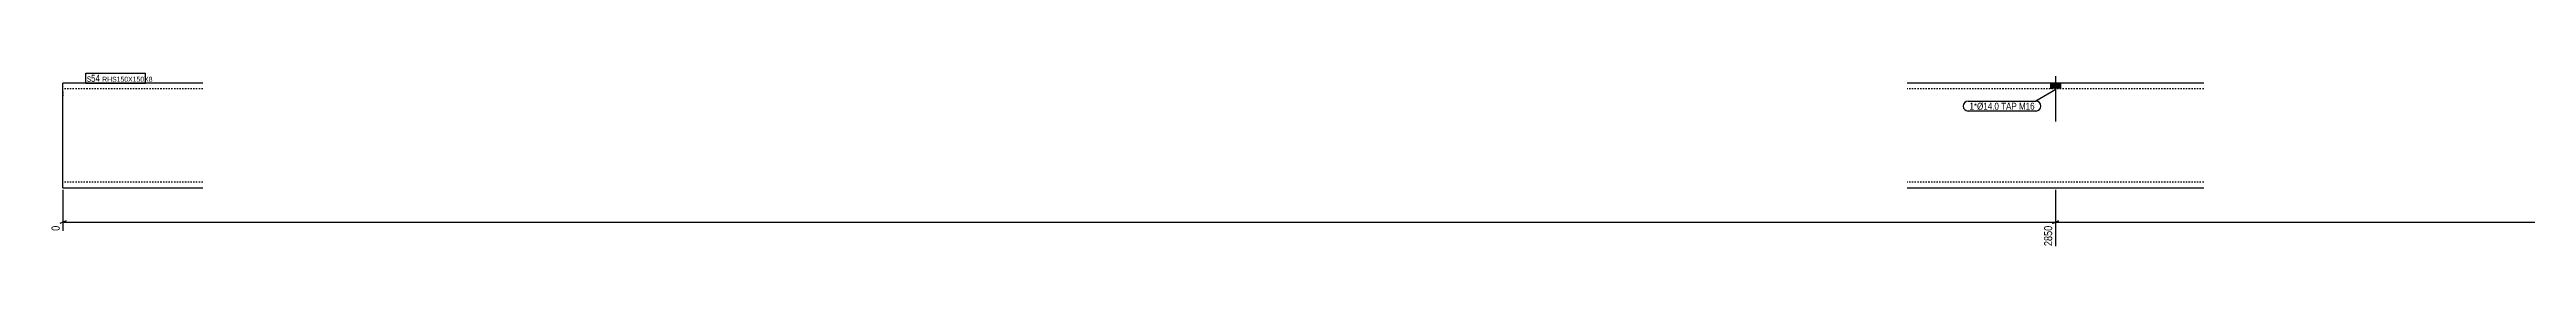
# Model space of a CAD drawing. Header units: millimetres. Extents: x 7 to 20356, y 7 to 257.
# Drawn here: x 7 to 3549, y 7 to 257 of the extents above; entities that cross this region are included whole.
import ezdxf

# ---------------------------------------------------------------- set-up
doc = ezdxf.new("R2010")
doc.units = ezdxf.units.MM
doc.linetypes.add('DXK_LINE_DOT2', pattern=[3.9198, 1.9599, -1.9599])
for name, color, linetype in [('MÅLSÆTNING', 7, 'Continuous'), ('STÅL', 7, 'Continuous'), ('TEKST', 7, 'Continuous')]:
    doc.layers.add(name, color=color, linetype=linetype)
doc.styles.add('Arial Narrow', font='ARIALN.TTF', dxfattribs={"height": 0.2})

msp = doc.modelspace()

# ---------------------------------------------------------------- hatches: boundary and pattern name
at = {"layer": 'STÅL', "linetype": 'Continuous'}
msp.add_hatch(color=3, dxfattribs=at).paths.add_polyline_path([(2882.8, 242.7), (2868.8, 242.7), (2868.8, 234.7), (2882.8, 234.7)])

# ---------------------------------------------------------------- linework, layer by layer
at = {"layer": 'MÅLSÆTNING', "color": 7, "linetype": 'Continuous'}
for p, q in [((25.8, 89.7), (25.8, 30.9)), ((2875.8, 89.7), (2875.8, 9)), ((2875.8, 89.7), (2875.8, 9)), ((30.3, 45.2), (21.3, 41.6)), ((25.8, 43.4), (2875.8, 43.4)), ((2880.3, 45.2), (2871.3, 41.6)), ((2871.3, 41.6), (2880.3, 45.2)), ((2875.8, 43.4), (7087.7, 43.4))]:
    msp.add_line(p, q, dxfattribs=at)
at = {"layer": 'STÅL', "color": 3, "linetype": 'Continuous'}
for p, q in [((2875.8, 252.7), (2875.8, 187.7)), ((2868.8, 242.7), (2868.8, 234.7)), ((2882.8, 242.7), (2882.8, 234.7))]:
    msp.add_line(p, q, dxfattribs=at)
at = {"layer": 'STÅL', "color": 2, "linetype": 'Continuous'}
for p, q in [((225.8, 242.7), (25.8, 242.7)), ((25.8, 112.7), (25.8, 242.7)), ((3087.8, 242.7), (2663.8, 242.7)), ((25.8, 98.5), (25.8, 112.7)), ((25.8, 92.7), (25.8, 98.5)), ((25.8, 92.7), (225.8, 92.7)), ((2663.8, 92.7), (3087.8, 92.7))]:
    msp.add_line(p, q, dxfattribs=at)
at = {"layer": 'STÅL', "color": 7, "linetype": 'DXK_LINE_DOT2'}
for p, q in [((225.8, 234.7), (25.8, 234.7)), ((25.8, 230.3), (25.8, 222.7)), ((3087.8, 234.7), (2663.8, 234.7)), ((25.8, 105), (25.8, 112.7)), ((25.8, 101.6), (25.8, 105)), ((25.8, 100.7), (25.8, 101.6)), ((225.8, 100.7), (25.8, 100.7)), ((25.8, 98.5), (25.8, 100.7)), ((3087.8, 100.7), (2663.8, 100.7))]:
    msp.add_line(p, q, dxfattribs=at)

# ---------------------------------------------------------------- wipeouts: each hides what was drawn before it
at = {"color": 0}
msp.add_wipeout([(2846, 204.7), (2846, 215.2), (2752.7, 215.2), (2752.7, 204.7)], dxfattribs=at).dxf.layer = 'TEKST'

# ---------------------------------------------------------------- next in the draw order: wipeouts: each hides what was drawn before it
at = {"color": 0, "linetype": 'Continuous'}
for points in [[(23.4, 40.6), (6.6, 40.6), (6.6, 28.5), (23.4, 28.5)], [(2873.4, 40.6), (2856.6, 40.6), (2856.6, 6.6), (2873.4, 6.6)]]:
    msp.add_wipeout(points, dxfattribs=at).dxf.layer = 'MÅLSÆTNING'
at = {"color": 0}
for points in [[(78.7, 244.8), (78.7, 255.3), (60.2, 255.3), (60.2, 244.8)], [(2846, 204.7), (2846, 215.2), (2752.7, 215.2), (2752.7, 204.7)]]:
    msp.add_wipeout(points, dxfattribs=at).dxf.layer = 'TEKST'

# ---------------------------------------------------------------- next in the draw order: linework, layer by layer
at = {"layer": 'TEKST', "color": 7, "linetype": 'Continuous'}
for p, q in [((2750.9, 217), (2847.8, 217)), ((2876.4, 233.9), (2847.8, 217)), ((2750.9, 202.9), (2847.8, 202.9))]:
    msp.add_line(p, q, dxfattribs=at)
for centre, start, end in [((2750.9, 209.9), 90, 270), ((2847.8, 209.9), 270, 90)]:
    msp.add_arc(centre, 7.05, start, end, dxfattribs=at)

# ---------------------------------------------------------------- next in the draw order: texts
at = {"layer": 'MÅLSÆTNING', "color": 3, "linetype": 'Continuous', "style": 'Arial Narrow'}
for s, height, p in [('0', 11.5, (21, 30.9)), ('2850', 11.45, (2871, 9))]:
    msp.add_text(s, height=height, rotation=90.0002, dxfattribs=at).set_placement(p)
at = {"layer": 'TEKST', "color": 3, "style": 'Arial Narrow'}
msp.add_text('1*Ø14.0 TAP M16', height=10.021, dxfattribs=at).set_placement((2752.7, 204.7))

# ---------------------------------------------------------------- next in the draw order: wipeouts: each hides what was drawn before it
at = {"color": 0}
msp.add_wipeout([(78.7, 244.8), (78.7, 255.3), (60.2, 255.3), (60.2, 244.8)], dxfattribs=at).dxf.layer = 'TEKST'

# ---------------------------------------------------------------- next in the draw order: linework, layer by layer
at = {"layer": 'TEKST', "color": 7, "linetype": 'Continuous'}
msp.add_line((58.4, 243), (58.4, 257.1), dxfattribs=at)

# ---------------------------------------------------------------- next in the draw order: wipeouts: each hides what was drawn before it
at = {"color": 0}
msp.add_wipeout([(142.2, 244.8), (142.2, 252.3), (81.9, 252.3), (81.9, 244.8)], dxfattribs=at).dxf.layer = 'TEKST'

# ---------------------------------------------------------------- next in the draw order: wipeouts: each hides what was drawn before it
msp.add_wipeout([(142.2, 244.8), (142.2, 252.3), (81.9, 252.3), (81.9, 244.8)], dxfattribs=at).dxf.layer = 'TEKST'

# ---------------------------------------------------------------- next in the draw order: linework, layer by layer
at = {"layer": 'TEKST', "color": 7, "linetype": 'Continuous'}
for p, q in [((58.4, 257.1), (144, 257.1)), ((144, 243), (144, 257.1)), ((58.4, 243), (144, 243))]:
    msp.add_line(p, q, dxfattribs=at)

# ---------------------------------------------------------------- next in the draw order: texts
at = {"layer": 'TEKST', "color": 3, "style": 'Arial Narrow'}
for s, height, p in [('s54', 10.02, (60.2, 244.8)), ('RHS150X150X8', 7.158, (81.9, 244.8))]:
    msp.add_text(s, height=height, dxfattribs=at).set_placement(p)

doc.saveas('drawing.dxf')
